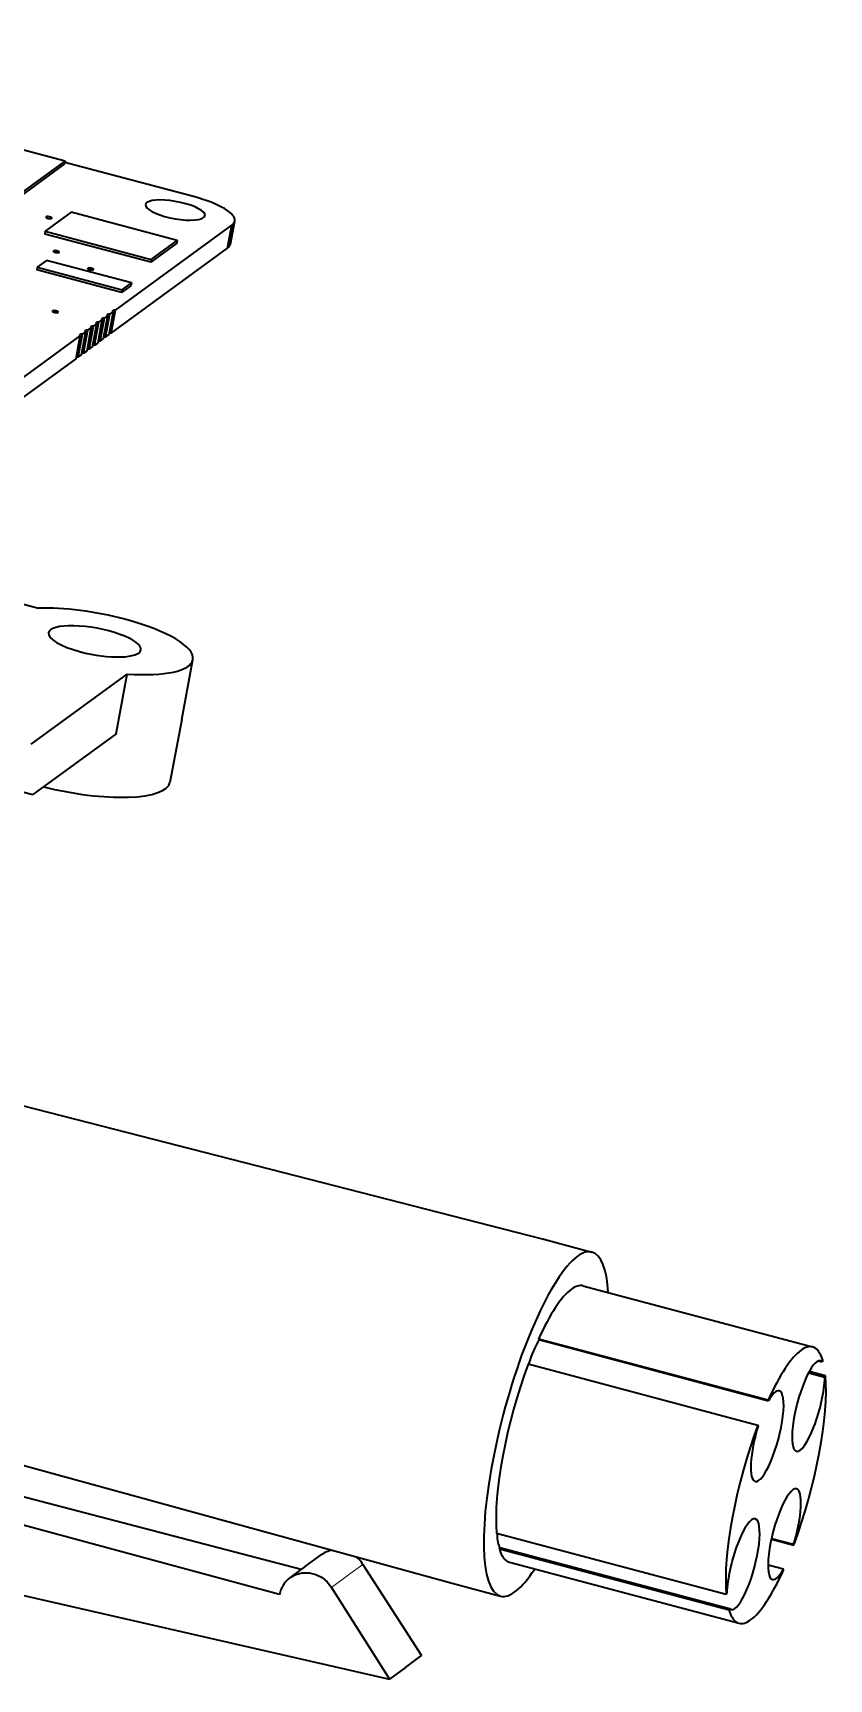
# Model space of a CAD drawing. Extents: x 284 to 1097, y 96 to 774.
# Drawn here: x 895.2 to 921.5, y 717.6 to 772 of the extents above; entities that cross this region are included whole.
import ezdxf

# ---------------------------------------------------------------- set-up
doc = ezdxf.new("R2010")
doc.units = 0

msp = doc.modelspace()

# ---------------------------------------------------------------- linework, layer by layer
at = {"color": 7, "lineweight": 35, "ltscale": 0.411829}
msp.add_line((896.216, 767.806), (880.296, 772.038), dxfattribs=at)
at = {"color": 7, "lineweight": 35, "ltscale": 0.226525}
for p, q in [((896.198, 767.711), (888.88, 762.369)), ((888.897, 762.464), (896.216, 767.806))]:
    msp.add_line(p, q, dxfattribs=at)
at = {"color": 7, "lineweight": 35, "ltscale": 0.002398}
for p, q in [((896.216, 767.806), (896.198, 767.711)), ((899.922, 765.183), (899.905, 765.089)), ((895.298, 764.299), (895.281, 764.205)), ((899.065, 764.557), (899.047, 764.463)), ((898.413, 763.778), (898.395, 763.684)), ((898.105, 763.553), (898.087, 763.458))]:
    msp.add_line(p, q, dxfattribs=at)
at = {"color": 7, "lineweight": 35, "ltscale": 0.11009}
msp.add_line((900.463, 766.628), (896.207, 767.759), dxfattribs=at)
at = {"color": 7, "lineweight": 35, "ltscale": 0.026543}
for p, q in [((896.421, 766.114), (895.564, 765.488)), ((899.905, 765.089), (899.047, 764.463)), ((899.065, 764.557), (899.922, 765.183))]:
    msp.add_line(p, q, dxfattribs=at)
at = {"color": 7, "lineweight": 35, "ltscale": 0.000200263}
for p, q in [((895.584, 765.954), (895.588, 765.96)), ((895.833, 764.83), (895.838, 764.837)), ((896.965, 764.258), (896.969, 764.264)), ((895.797, 762.846), (895.802, 762.853))]:
    msp.add_line(p, q, dxfattribs=at)
at = {"color": 7, "lineweight": 35, "ltscale": 0.090566}
for p, q in [((899.922, 765.183), (896.421, 766.114)), ((895.564, 765.488), (899.065, 764.557))]:
    msp.add_line(p, q, dxfattribs=at)
at = {"color": 7, "lineweight": 35, "ltscale": 0.002397}
msp.add_line((895.564, 765.488), (895.546, 765.394), dxfattribs=at)
at = {"color": 7, "lineweight": 35, "ltscale": 0.090565}
msp.add_line((899.047, 764.463), (895.546, 765.394), dxfattribs=at)
at = {"color": 7, "lineweight": 35, "ltscale": 0.119117}
msp.add_line((897.881, 762.878), (901.729, 765.687), dxfattribs=at)
at = {"color": 7, "lineweight": 35, "ltscale": 0.019302}
for p, q in [((901.588, 764.928), (901.729, 765.687)), ((897.557, 761.986), (897.699, 762.745)), ((897.671, 762.069), (897.812, 762.828)), ((896.647, 761.322), (896.789, 762.081)), ((896.761, 761.405), (896.902, 762.164)), ((897.011, 761.587), (897.153, 762.346)), ((897.125, 761.67), (897.266, 762.429)), ((897.307, 761.803), (897.448, 762.562))]:
    msp.add_line(p, q, dxfattribs=at)
at = {"color": 7, "lineweight": 35, "ltscale": 0.019304}
for p, q in [((901.633, 764.969), (901.775, 765.728)), ((901.681, 765.059), (901.822, 765.818)), ((897.375, 761.853), (897.517, 762.612)), ((897.489, 761.936), (897.63, 762.695)), ((897.739, 762.119), (897.881, 762.878)), ((896.829, 761.455), (896.971, 762.214)), ((896.943, 761.537), (897.084, 762.297)), ((897.193, 761.72), (897.335, 762.479)), ((896.579, 761.272), (896.72, 762.031))]:
    msp.add_line(p, q, dxfattribs=at)
at = {"color": 7, "lineweight": 35, "ltscale": 0.001528}
msp.add_line((901.729, 765.687), (901.775, 765.728), dxfattribs=at)
at = {"color": 7, "lineweight": 35, "ltscale": 0.119118}
msp.add_line((897.739, 762.119), (901.588, 764.928), dxfattribs=at)
msp.add_line((897.739, 762.119), (901.588, 764.928), dxfattribs=at)
at = {"color": 7, "lineweight": 35, "ltscale": 0.001527}
msp.add_line((901.588, 764.928), (901.633, 764.969), dxfattribs=at)
msp.add_line((901.588, 764.928), (901.633, 764.969), dxfattribs=at)
at = {"color": 7, "lineweight": 35, "ltscale": 0.009547}
msp.add_line((895.607, 764.524), (895.298, 764.299), dxfattribs=at)
at = {"color": 7, "lineweight": 35, "ltscale": 0.072599}
msp.add_line((895.298, 764.299), (898.105, 763.553), dxfattribs=at)
at = {"color": 7, "lineweight": 35, "ltscale": 0.072597}
for p, q in [((898.413, 763.778), (895.607, 764.524)), ((898.087, 763.458), (895.281, 764.205))]:
    msp.add_line(p, q, dxfattribs=at)
at = {"color": 7, "lineweight": 35, "ltscale": 0.009546}
msp.add_line((898.105, 763.553), (898.413, 763.778), dxfattribs=at)
at = {"color": 7, "lineweight": 35, "ltscale": 0.009548}
msp.add_line((898.395, 763.684), (898.087, 763.458), dxfattribs=at)
at = {"color": 7, "lineweight": 35, "ltscale": 0.000277433}
for p, q in [((897.431, 762.596), (897.44, 762.603)), ((897.795, 762.862), (897.804, 762.869)), ((896.703, 762.065), (896.712, 762.071)), ((896.885, 762.198), (896.894, 762.204)), ((897.249, 762.464), (897.258, 762.47))]:
    msp.add_line(p, q, dxfattribs=at)
at = {"color": 7, "lineweight": 35, "ltscale": 0.000749685}
for p, q in [((897.435, 762.573), (897.44, 762.603)), ((897.617, 762.706), (897.622, 762.736)), ((897.799, 762.839), (897.804, 762.869)), ((896.707, 762.042), (896.712, 762.071)), ((896.889, 762.175), (896.894, 762.204)), ((897.071, 762.308), (897.076, 762.337)), ((897.253, 762.441), (897.258, 762.47))]:
    msp.add_line(p, q, dxfattribs=at)
at = {"color": 7, "lineweight": 35, "ltscale": 0.003515}
for p, q in [((897.517, 762.612), (897.63, 762.695)), ((897.699, 762.745), (897.812, 762.828)), ((896.789, 762.081), (896.902, 762.164)), ((896.971, 762.214), (897.084, 762.297)), ((897.153, 762.346), (897.266, 762.429)), ((897.335, 762.479), (897.448, 762.562)), ((897.557, 761.986), (897.671, 762.069)), ((897.557, 761.986), (897.671, 762.069)), ((896.829, 761.455), (896.943, 761.537)), ((896.829, 761.455), (896.943, 761.537)), ((897.011, 761.587), (897.125, 761.67)), ((897.011, 761.587), (897.125, 761.67)), ((897.375, 761.853), (897.489, 761.936)), ((897.375, 761.853), (897.489, 761.936)), ((896.647, 761.322), (896.761, 761.405)), ((896.647, 761.322), (896.761, 761.405))]:
    msp.add_line(p, q, dxfattribs=at)
at = {"color": 7, "lineweight": 35, "ltscale": 0.000346253}
for p, q in [((897.611, 762.716), (897.613, 762.729)), ((897.793, 762.848), (897.795, 762.862)), ((896.701, 762.051), (896.703, 762.065)), ((896.883, 762.184), (896.885, 762.198)), ((897.065, 762.317), (897.067, 762.331)), ((897.247, 762.45), (897.249, 762.464))]:
    msp.add_line(p, q, dxfattribs=at)
at = {"color": 7, "lineweight": 35, "ltscale": 0.000278334}
for p, q in [((897.613, 762.729), (897.622, 762.736)), ((897.067, 762.331), (897.076, 762.337))]:
    msp.add_line(p, q, dxfattribs=at)
at = {"color": 7, "lineweight": 35, "ltscale": 0.000347753}
msp.add_line((897.429, 762.583), (897.431, 762.596), dxfattribs=at)
at = {"color": 7, "lineweight": 35, "ltscale": 0.11724}
for p, q in [((892.932, 759.266), (896.72, 762.031)), ((892.791, 758.507), (896.579, 761.272)), ((892.791, 758.507), (896.579, 761.272))]:
    msp.add_line(p, q, dxfattribs=at)
at = {"color": 7, "lineweight": 35, "ltscale": 0.003516}
msp.add_line((897.193, 761.72), (897.307, 761.803), dxfattribs=at)
msp.add_line((897.193, 761.72), (897.307, 761.803), dxfattribs=at)
at = {"color": 7, "lineweight": 35}
for p, q in [((873.102, 758.944), (895.344, 753.03)), ((880.3, 740.322), (912.025, 732.177)), ((877.422, 729.498), (909.003, 720.812)), ((904.017, 721.266), (880.904, 727.298)), ((903.304, 720.439), (880.112, 726.72)), ((879.584, 723.891), (906.932, 717.645))]:
    msp.add_line(p, q, dxfattribs=at)
at = {"color": 7, "lineweight": 35, "ltscale": 0.050355}
msp.add_line((900.069, 749.348), (900.439, 751.328), dxfattribs=at)
at = {"color": 7, "lineweight": 35, "ltscale": 0.098366}
msp.add_line((895.094, 748.535), (898.272, 750.855), dxfattribs=at)
at = {"color": 7, "lineweight": 35, "ltscale": 0.050357}
msp.add_line((897.902, 748.875), (898.272, 750.855), dxfattribs=at)
at = {"color": 7, "lineweight": 35, "ltscale": 0.052752}
msp.add_line((900.069, 749.348), (899.682, 747.274), dxfattribs=at)
at = {"color": 7, "lineweight": 35, "ltscale": 0.084981}
msp.add_line((897.902, 748.875), (895.157, 746.871), dxfattribs=at)
at = {"color": 7, "lineweight": 35, "ltscale": 0.015418}
msp.add_line((894.56, 747.026), (895.157, 746.871), dxfattribs=at)
at = {"color": 7, "lineweight": 35, "ltscale": 0.041184}
msp.add_line((912.028, 732.176), (913.62, 731.753), dxfattribs=at)
at = {"color": 7, "lineweight": 35, "ltscale": 0.196224}
for p, q in [((913.323, 730.637), (920.908, 728.62)), ((919.441, 726.862), (911.856, 728.879)), ((919.446, 726.833), (911.861, 728.85)), ((918.057, 720.441), (910.471, 722.457)), ((910.561, 721.947), (918.147, 719.93)), ((910.58, 721.994), (918.166, 719.977))]:
    msp.add_line(p, q, dxfattribs=at)
at = {"color": 7, "lineweight": 35, "ltscale": 0.000729763}
for p, q in [((911.856, 728.879), (911.861, 728.85)), ((919.441, 726.862), (919.446, 726.833)), ((920.287, 722.068), (920.282, 722.097)), ((919.948, 721.245), (919.943, 721.274))]:
    msp.add_line(p, q, dxfattribs=at)
at = {"color": 7, "lineweight": 35, "ltscale": 0.196226}
for p, q in [((911.517, 728.056), (919.102, 726.039)), ((910.895, 721.504), (918.48, 719.487))]:
    msp.add_line(p, q, dxfattribs=at)
at = {"color": 7, "lineweight": 35, "ltscale": 0.013828}
msp.add_line((921.332, 727.667), (920.798, 727.809), dxfattribs=at)
at = {"color": 7, "lineweight": 35, "ltscale": 0.003066}
msp.add_line((921.104, 728.162), (921.223, 728.13), dxfattribs=at)
at = {"color": 7, "lineweight": 35, "ltscale": 0.001254}
for p, q in [((921.242, 728.177), (921.223, 728.13)), ((921.332, 727.667), (921.313, 727.62)), ((910.561, 721.947), (910.58, 721.994)), ((918.057, 720.441), (918.076, 720.487))]:
    msp.add_line(p, q, dxfattribs=at)
at = {"color": 7, "lineweight": 35, "ltscale": 0.013965}
msp.add_line((920.773, 727.764), (921.313, 727.62), dxfattribs=at)
at = {"color": 7, "lineweight": 35, "ltscale": 0.000729499}
msp.add_line((919.102, 726.039), (919.107, 726.01), dxfattribs=at)
at = {"color": 7, "lineweight": 35, "ltscale": 0.019177}
msp.add_line((919.545, 722.265), (920.287, 722.068), dxfattribs=at)
at = {"color": 7, "lineweight": 35, "ltscale": 0.018898}
msp.add_line((919.551, 722.291), (920.282, 722.097), dxfattribs=at)
at = {"color": 7, "lineweight": 35, "ltscale": 0.015859}
for q in [(903.649, 720.998), (904.674, 721.746)]:
    msp.add_line((904.162, 721.372), q, dxfattribs=at)
at = {"color": 7, "lineweight": 13, "ltscale": 0.016068}
msp.add_line((905.536, 721.055), (906.055, 721.434), dxfattribs=at)
at = {"color": 7, "lineweight": 35, "ltscale": 0.089586}
msp.add_line((906.055, 721.434), (907.993, 718.419), dxfattribs=at)
at = {"color": 7, "lineweight": 35, "ltscale": 0.013094}
msp.add_line((919.943, 721.274), (919.437, 721.408), dxfattribs=at)
at = {"color": 7, "lineweight": 13, "ltscale": 0.016067}
msp.add_line((905.536, 721.055), (905.017, 720.676), dxfattribs=at)
at = {"color": 7, "lineweight": 35, "ltscale": 0.041182}
msp.add_line((909.006, 720.811), (910.598, 720.388), dxfattribs=at)
at = {"color": 7, "lineweight": 35, "ltscale": 0.089632}
msp.add_line((905.017, 720.676), (906.932, 717.645), dxfattribs=at)
at = {"color": 7, "lineweight": 35, "ltscale": 0.001253}
msp.add_line((918.147, 719.93), (918.166, 719.977), dxfattribs=at)
at = {"color": 7, "lineweight": 35, "ltscale": 0.016432}
msp.add_line((907.462, 718.032), (906.932, 717.645), dxfattribs=at)
at = {"color": 7, "lineweight": 35, "ltscale": 0.01643}
msp.add_line((907.462, 718.032), (907.993, 718.419), dxfattribs=at)
at = {"color": 7, "lineweight": 35}
msp.add_lwpolyline([(903.65, 720.998), (903.839, 721.102), (904.053, 721.156), (904.276, 721.156), (904.498, 721.102), (904.705, 720.996), (904.877, 720.853), (905.017, 720.676)], dxfattribs=at)
for centre, radius, start, end in [((898.978, 766.343), 0.108, 122.3391, 166.1185), ((900.735, 766.027), 0.108, 302.3391, 346.1185), ((905.191, 721.035), 0.879, 99.7448, 125.9926), ((905.153, 720.854), 1.073, 32.7306, 50.7285), ((904.178, 720.285), 0.887, 126.536, 170.0098)]:
    msp.add_arc(centre, radius, start, end, dxfattribs=at)
for centre, major_axis, ratio, start_param, end_param in [((899.856, 766.185), (0.983, -0.184), 0.282878, 0.000096, 2.881115), ((899.856, 766.185), (1.966, -0.367), 0.282878, 6.283185, 7.593504), ((895.682, 765.936), (0.0983, -0.0184), 0.282878, 3.141689, 6.022707), ((895.682, 765.936), (-0.0983, 0.0184), 0.282878, 3.141689, 6.022707), ((895.682, 765.936), (-0.0983, 0.0184), 0.282878, 2.881115, 3.141689), ((899.856, 766.185), (0.983, -0.184), 0.282878, 3.141689, 6.022707), ((899.856, 766.185), (1.966, -0.367), 0.282878, 6.109973, 6.283185), ((895.931, 764.812), (0.0983, -0.0184), 0.282878, 3.141689, 6.022707), ((895.931, 764.812), (-0.0983, 0.0184), 0.282878, 3.141689, 6.022707), ((895.931, 764.812), (-0.0983, 0.0184), 0.282878, 2.881115, 3.141689), ((899.715, 765.426), (1.966, -0.367), 0.282878, 6.109973, 6.283185), ((899.715, 765.426), (1.966, -0.367), 0.282878, 6.109973, 6.282781), ((897.063, 764.239), (0.0983, -0.0184), 0.282878, 3.141689, 6.022707), ((897.063, 764.239), (-0.0983, 0.0184), 0.282878, 3.141689, 6.022707), ((897.063, 764.239), (-0.0983, 0.0184), 0.282878, 2.881115, 3.141689), ((895.896, 762.828), (0.0983, -0.0184), 0.282878, 3.141689, 6.022707), ((895.896, 762.828), (-0.0983, 0.0184), 0.282878, 3.141689, 6.022707), ((895.896, 762.828), (-0.0983, 0.0184), 0.282878, 2.881115, 3.141689), ((897.576, 762.562), (-0.148, 0.028), 0.282878, 5.177339, 5.924524), ((897.758, 762.695), (-0.148, 0.028), 0.282878, 6.283184, 6.868075), ((897.758, 762.695), (-0.148, 0.028), 0.282878, 6.120891, 6.283184), ((897.758, 762.695), (-0.148, 0.028), 0.282878, 5.177339, 5.924524), ((897.94, 762.828), (-0.148, 0.028), 0.282878, 6.283184, 6.868075), ((897.94, 762.828), (-0.148, 0.028), 0.282878, 6.120891, 6.283184), ((897.94, 762.828), (-0.148, 0.028), 0.282878, 5.177339, 5.924524), ((896.848, 762.031), (-0.148, 0.028), 0.282878, 6.283184, 6.868075), ((896.848, 762.031), (-0.148, 0.028), 0.282878, 6.120891, 6.283184), ((896.848, 762.031), (-0.148, 0.028), 0.282878, 5.177339, 5.924524), ((897.03, 762.164), (-0.148, 0.028), 0.282878, 6.283184, 6.868075), ((897.03, 762.164), (-0.148, 0.028), 0.282878, 6.120891, 6.283184), ((897.03, 762.164), (-0.148, 0.028), 0.282878, 5.177339, 5.924524), ((897.212, 762.297), (-0.148, 0.028), 0.282878, 6.283184, 6.868075), ((897.212, 762.297), (-0.148, 0.028), 0.282878, 6.120891, 6.283184), ((897.212, 762.297), (-0.148, 0.028), 0.282878, 5.177339, 5.924524), ((897.394, 762.429), (-0.148, 0.028), 0.282878, 6.283184, 6.868075), ((897.394, 762.429), (-0.148, 0.028), 0.282878, 6.120891, 6.283184), ((897.394, 762.429), (-0.148, 0.028), 0.282878, 5.177339, 5.924524), ((897.576, 762.562), (-0.148, 0.028), 0.282878, 6.283184, 6.868075), ((897.576, 762.562), (-0.148, 0.028), 0.282878, 6.120891, 6.283184), ((897.798, 762.069), (0.148, -0.028), 0.282878, 2.035747, 2.556617), ((897.798, 762.069), (0.148, -0.028), 0.282878, 2.035747, 2.556617), ((897.07, 761.538), (0.148, -0.028), 0.282878, 2.035747, 2.556617), ((897.07, 761.538), (0.148, -0.028), 0.282878, 2.035747, 2.556617), ((897.252, 761.67), (0.148, -0.028), 0.282878, 2.035747, 2.556617), ((897.252, 761.67), (0.148, -0.028), 0.282878, 2.035747, 2.556617), ((897.434, 761.803), (0.148, -0.028), 0.282878, 2.035747, 2.556617), ((897.434, 761.803), (0.148, -0.028), 0.282878, 2.035747, 2.556617), ((897.616, 761.936), (0.148, -0.028), 0.282878, 2.035747, 2.556617), ((897.616, 761.936), (0.148, -0.028), 0.282878, 2.035747, 2.556617), ((896.706, 761.272), (0.148, -0.028), 0.282878, 2.035747, 2.556617), ((896.706, 761.272), (0.148, -0.028), 0.282878, 2.035747, 2.556617), ((896.888, 761.405), (0.148, -0.028), 0.282878, 2.035747, 2.556617), ((896.888, 761.405), (0.148, -0.028), 0.282878, 2.035747, 2.556617), ((897.195, 751.934), (3.244, -0.606), 0.282878, 1.310318, 2.230016), ((897.195, 751.934), (1.524, -0.284), 0.282878, 0.000096, 3.141689), ((897.195, 751.934), (3.244, -0.606), 0.282878, 0, 1.310318), ((897.195, 751.934), (1.524, -0.284), 0.282878, 3.141689, 4.451911), ((897.195, 751.934), (1.524, -0.284), 0.282878, 4.451911, 6.283282), ((897.195, 751.934), (3.244, -0.606), 0.282878, 5.10301, 6.283186), ((896.438, 747.88), (-3.244, 0.606), 0.282878, 1.334214, 3.141689), ((910.517, 726.494), (-1.511, -5.683), 0.247023, 3.141598, 3.143708), ((912.109, 726.07), (-1.511, -5.683), 0.247023, 3.437831, 6.283191), ((912.109, 726.07), (-1.511, -5.683), 0.247023, 3.141598, 3.437831), ((912.109, 726.07), (-1.511, -5.683), 0.247023, 2.504065, 3.141598), ((912.109, 726.07), (-1.214, -4.566), 0.247023, 3.437831, 4.117211), ((912.109, 726.07), (-1.214, -4.566), 0.247023, 3.141592, 3.437831), ((911.823, 727.69), (-0.398, -1.498), 0.247023, 3.894775, 4.53436), ((919.694, 724.054), (-1.214, -4.566), 0.247023, 3.437831, 4.117211), ((919.694, 724.054), (-1.214, -4.566), 0.247023, 3.141592, 3.437831), ((919.694, 724.054), (-1.214, -4.566), 0.247023, 2.758452, 3.141592), ((912.109, 726.07), (-1.214, -4.566), 0.247023, 4.329248, 5.688007), ((920.771, 726.667), (-0.398, -1.498), 0.247023, 3.141593, 6.283191), ((920.771, 726.667), (-0.398, -1.498), 0.247023, 2.980888, 3.141593), ((919.694, 724.054), (-1.214, -4.566), 0.247023, 1.187656, 2.546415), ((920.771, 726.667), (-0.398, -1.498), 0.247023, 0.000006, 2.323979), ((919.409, 725.673), (-0.398, -1.498), 0.247023, 0, 3.141598), ((919.409, 725.673), (-0.398, -1.498), 0.247023, 3.141598, 3.894775), ((919.694, 724.054), (-1.214, -4.566), 0.247023, 4.329248, 5.688007), ((919.409, 725.673), (-0.398, -1.498), 0.247023, 4.551684, 6.283185), ((919.98, 722.434), (-0.398, -1.498), 0.247023, 3.141593, 6.283191), ((919.98, 722.434), (-0.398, -1.498), 0.247023, 1.410092, 3.141593), ((918.618, 721.44), (-0.398, -1.498), 0.247023, 3.141598, 5.465571), ((918.618, 721.44), (-0.398, -1.498), 0.247023, 0, 3.141598), ((911.033, 723.456), (-0.398, -1.498), 0.247023, 5.510502, 6.122481), ((912.109, 726.07), (-1.214, -4.566), 0.247023, 5.900045, 6.283185), ((912.109, 726.07), (-1.511, -5.683), 0.247023, 0.000006, 0.637528), ((919.98, 722.434), (-0.398, -1.498), 0.247023, 0.000006, 0.753182), ((910.517, 726.494), (-1.511, -5.683), 0.247023, 6.281076, 6.283189), ((919.694, 724.054), (-1.214, -4.566), 0.247023, 0.296239, 0.975618), ((919.694, 724.054), (-1.214, -4.566), 0.247023, 5.900045, 6.283185), ((918.618, 721.44), (-0.398, -1.498), 0.247023, 6.122481, 6.283185), ((919.694, 724.054), (-1.214, -4.566), 0.247023, 6.283185, 6.579424)]:
    msp.add_ellipse(centre, major_axis=major_axis, ratio=ratio, start_param=start_param, end_param=end_param, dxfattribs=at)

doc.saveas('drawing.dxf')
